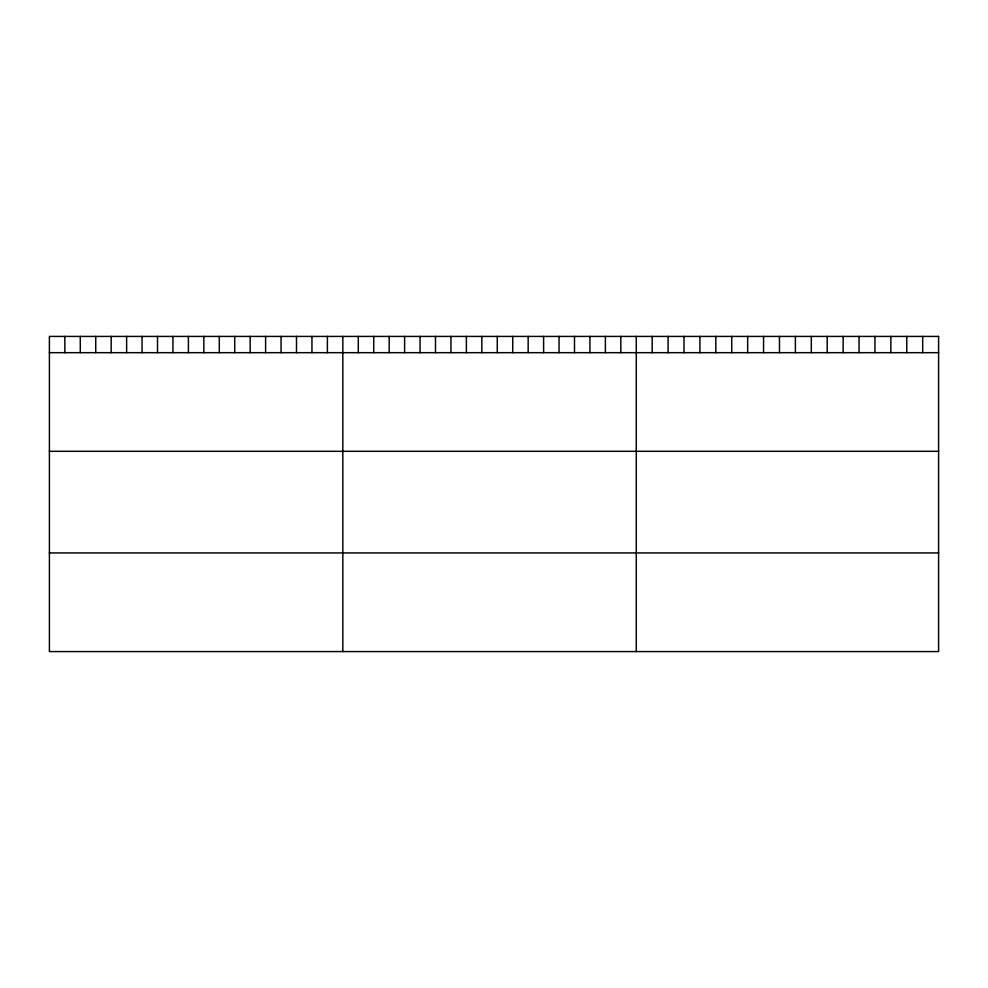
<?xml version="1.0" encoding="UTF-8"?>
<svg xmlns="http://www.w3.org/2000/svg" width="988" height="988" viewBox="0 0 988 988"><rect width="100%" height="100%" fill="white"/><g stroke="black" fill="none" stroke-linecap="round" stroke-linejoin="round"><path stroke-width="1.48" d="M49.4 352.679L938.6 352.679M49.4 451.306L938.6 451.306M49.4 552.934L938.6 552.934M922.693 336.426L922.693 352.679M906.774 336.426L906.774 352.679M890.867 336.426L890.867 352.679M874.948 336.426L874.948 352.679M859.041 336.426L859.041 352.679M843.122 336.426L843.122 352.679M827.215 336.426L827.215 352.679M811.309 336.426L811.309 352.679M795.389 336.426L795.389 352.679M779.483 336.426L779.483 352.679M763.563 336.426L763.563 352.679M747.657 336.426L747.657 352.679M731.75 336.426L731.75 352.679M715.831 336.426L715.831 352.679M699.924 336.426L699.924 352.679M684.005 336.426L684.005 352.679M668.098 336.426L668.098 352.679M652.179 336.426L652.179 352.679M636.272 336.426L636.272 651.574M620.822 336.426L620.822 352.679M605.385 336.426L605.385 352.679M589.935 336.426L589.935 352.679M574.497 336.426L574.497 352.679M559.047 336.426L559.047 352.679M543.61 336.426L543.61 352.679M528.16 336.426L528.16 352.679M512.723 336.426L512.723 352.679M497.273 336.426L497.273 352.679M481.835 336.426L481.835 352.679M466.385 336.426L466.385 352.679M450.948 336.426L450.948 352.679M435.498 336.426L435.498 352.679M420.061 336.426L420.061 352.679M404.611 336.426L404.611 352.679M389.173 336.426L389.173 352.679M373.723 336.426L373.723 352.679M358.286 336.426L358.286 352.679M342.836 336.426L342.836 651.574M327.386 336.426L327.386 352.679M311.949 336.426L311.949 352.679M296.499 336.426L296.499 352.679M281.061 336.426L281.061 352.679M265.611 336.426L265.611 352.679M250.174 336.426L250.174 352.679M234.724 336.426L234.724 352.679M219.287 336.426L219.287 352.679M203.837 336.426L203.837 352.679M188.399 336.426L188.399 352.679M172.949 336.426L172.949 352.679M157.512 336.426L157.512 352.679M142.062 336.426L142.062 352.679M126.625 336.426L126.625 352.679M111.175 336.426L111.175 352.679M95.737 336.426L95.737 352.679M80.287 336.426L80.287 352.679M64.85 336.426L64.85 352.679M938.6 336.426L49.4 336.426L49.4 651.574L938.6 651.574L938.6 336.426"/></g></svg>
